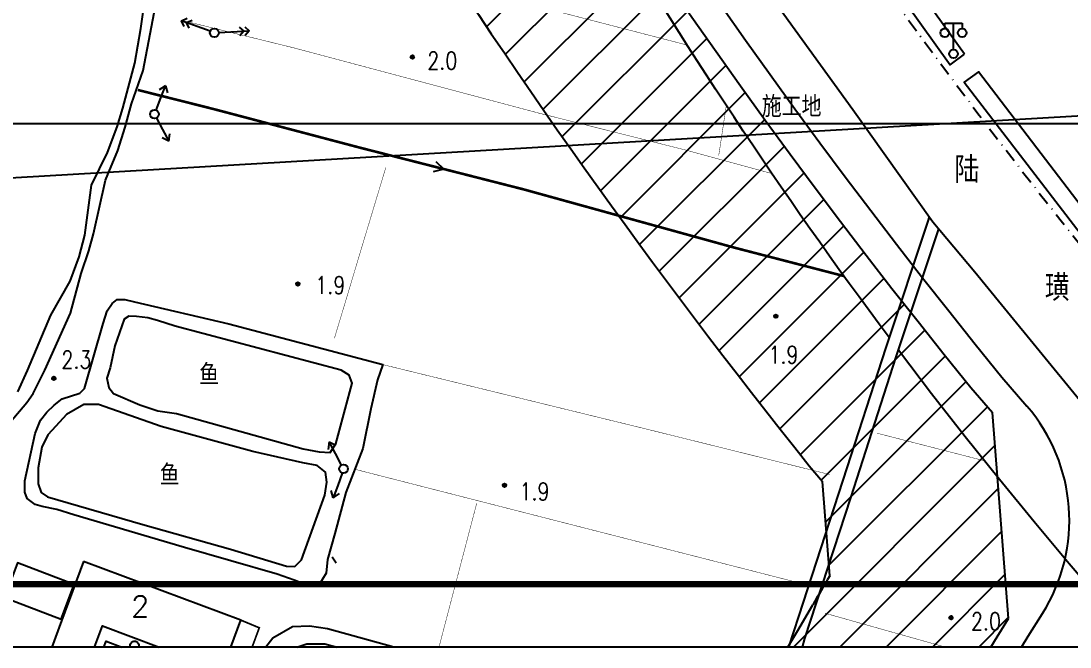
# Model space of a CAD drawing. Header units: millimetres. Extents: x 509011 to 512133, y 3502040 to 3502468.
# Drawn here: x 509182.3 to 509302.3, y 3502040 to 3502111.6 of the extents above; entities that cross this region are included whole.
import ezdxf
from ezdxf.enums import TextEntityAlignment as Align
from ezdxf.xclip import XClip

# ---------------------------------------------------------------- set-up
doc = ezdxf.new("R2010")
doc.units = ezdxf.units.MM
doc.header["$XCLIPFRAME"] = 0
doc.linetypes.add('DASHDOT', pattern=[1, 0.5, -0.25, 0, -0.25])
for name, color, linetype in [('DM-尺寸标注', 251, 'Continuous'), ('dx', 251, 'Continuous'), ('HX-地块线', 253, 'DASHDOT'), ('RD-中线', 253, 'DASHDOT'), ('RD-侧石线', 253, 'Continuous'), ('RD-红线', 253, 'Continuous'), ('TK', 7, 'Continuous'), ('YD-G1', 251, 'Continuous')]:
    doc.layers.add(name, color=color, linetype=linetype)
doc.styles.add('CHART', font='ROMANS.shx', dxfattribs={"height": 2.4, "bigfont": 'hzdx.shx'})
doc.styles.add('GCD', font='ROMANS.shx', dxfattribs={"width": 0.8, "height": 2, "bigfont": 'hzdx.shx'})
doc.styles.add('ROAD30', font='ROMANS.shx', dxfattribs={"height": 3, "bigfont": 'hzdx.shx'})
pattern_1 = [(45, (0, 0), (-2.6516504294, 2.6516504294), [])]

# ---------------------------------------------------------------- blocks, each defined once
blk = doc.blocks.new('gc097')
at = {"layer": 'dx'}
for p, q in [((-1, 2.9), (-1, 3.5)), ((-1, 3.5), (1, 3.5)), ((0, 0.5), (0, 3.5)), ((1, 3.5), (1, 2.9))]:
    blk.add_line(p, q, dxfattribs=at)
for centre in [(-1, 2.4), (1, 2.4), (0, 0)]:
    blk.add_circle(centre, 0.5, dxfattribs=at)
blk = doc.blocks.new('B1021A')
at = {"layer": 'dx'}
for radius in [0.2, 0.15, 0.1, 0.05]:
    blk.add_circle((0, 0), radius, dxfattribs=at)
blk = doc.blocks.new('B439B2')
at = {"layer": 'dx'}
blk.add_circle((0, 0), 0.5, dxfattribs=at)
blk = doc.blocks.new('B831')
at = {"layer": 'dx'}
for p, q in [((-1.1, 0.6), (0, 0)), ((0, 0), (-1.1, -0.6))]:
    blk.add_line(p, q, dxfattribs=at)
blk = doc.blocks.new('B712A3')
at = {"layer": 'dx'}
for p, q in [((0.5, 0), (2, 0)), ((2, 0), (3.5, 0)), ((3.5, 0), (2.8, 0.5)), ((3.5, 0), (2.8, -0.5))]:
    blk.add_line(p, q, dxfattribs=at)
blk = doc.blocks.new('B713')
at = {"layer": 'dx'}
blk.add_circle((0, 0), 0.5, dxfattribs=at)
blk = doc.blocks.new('gc013a')
at = {"layer": 'dx'}
blk.add_line((0.5, 0), (4, 0), dxfattribs=at)
at = {"layer": 'dx', "flags": 128}
for points in [[(2.88, 0.5), (3.38, 0), (2.88, -0.5)], [(3.5, 0.5), (4, 0), (3.5, -0.5)]]:
    blk.add_lwpolyline(points, dxfattribs=at)
blk = doc.blocks.new('gc170')
at = {"layer": 'dx'}
blk.add_circle((0, 0), 0.5, dxfattribs=at)
blk = doc.blocks.new('abcdefghijk')
at = {"layer": 'dx'}
h = blk.add_hatch(dxfattribs=at)
h.set_pattern_fill('ANSI31', color=256, scale=30, style=0)
h.set_pattern_definition(pattern_1)
h.paths.add_polyline_path([(509210.312, 3502360.336), (509195.021, 3502340.496), (509196.322, 3502335.555, 0.0947081), (509311.783, 3502107.838), (509314.23, 3502104.914), (509343.53, 3502103.429, -0.0327637), (509375.127, 3502130.434), (509361.674, 3502151.027), (509396.045, 3502238.141), (509369.502, 3502328.443), (509377.628, 3502365.59), (509365.344, 3502365.59), (509357.123, 3502328.006), (509383.369, 3502238.711), (509350.512, 3502155.431), (509318.652, 3502131.927, -0.0966524)])
at = {"layer": 'YD-G1'}
h = blk.add_hatch(dxfattribs=at)
h.set_pattern_fill('ANSI31', color=256, scale=30, style=0)
h.set_pattern_definition(pattern_1)
h.paths.add_polyline_path([(508668.589, 3502190.464), (508668.589, 3502258.554), (508668.589, 3502258.554), (508900.585, 3502258.554), (508900.585, 3502258.554), (509200.713, 3501964.355), (509200.713, 3501964.355, 0.1040717), (509272.885, 3502044.84), (509272.885, 3502044.84, -0.0028375), (509274.819, 3502048.147), (509274.819, 3502048.147), (509273.979, 3502058.966), (509273.979, 3502058.966), (509272.487, 3502060.762, -0.1156575), (509126.861, 3502365.59), (509126.861, 3502365.59), (509131.62, 3502365.59), (509131.62, 3502365.59), (509151.056, 3502350.306), (509151.056, 3502350.306), (509152.978, 3502342.387, 0.1073312), (509290.96, 3502069.719), (509293.428, 3502066.845), (509293.428, 3502066.845), (509295.256, 3502043.284), (509295.256, 3502043.284, 0.0077479), (509290.205, 3502034.84, -0.1447456), (509174.049, 3501924.505), (509174.049, 3501924.505), (509170.196, 3501934.564, 0.1827118), (509156.091, 3501950.413, -0.156056), (509070.458, 3502037.137, 0.2825101), (508820.75, 3502190.464)])
at = {"layer": 'dx', "elevation": 4.478, "flags": 128}
blk.add_lwpolyline([(509290.23, 3502107.832), (509278.525, 3502124.149), (509272.925, 3502132.279), (509266.565, 3502141.918), (509253.948, 3502161.735), (509244.854, 3502177.67), (509235.953, 3502193.992), (509233.225, 3502198.75), (509232.13, 3502196.867), (509234.183, 3502192.978), (509243.142, 3502176.587), (509252.537, 3502160.693), (509264.957, 3502140.8), (509271.222, 3502131.281), (509276.917, 3502122.928), (509288.596, 3502106.637)], close=True, dxfattribs=at)
at = {"layer": 'dx', "flags": 128}
for points in [[(509225.466, 3502182.588), (509232.301, 3502170.343), (509242.005, 3502154.661), (509255.68, 3502132.847), (509263.009, 3502121.815), (509268.761, 3502113.544), (509277.481, 3502101.526), (509286.627, 3502088.679), (509291.43, 3502082.955), (509294.471, 3502079.197), (509303.43, 3502068.274), (509314.919, 3502054.753), (509330.063, 3502037.959), (509344.286, 3502023.024), (509354.331, 3502013.049), (509368.032, 3502000)], [(509179.539, 3502063.978), (509182.995, 3502068.01), (509183.715, 3502069.018), (509185.047, 3502071.682), (509187.963, 3502078.198), (509189.187, 3502082.734), (509190.087, 3502085.362), (509190.591, 3502087.306), (509191.959, 3502093.426), (509193.399, 3502096.81), (509194.227, 3502099.474), (509194.947, 3502102.174), (509196.279, 3502105.99), (509198.043, 3502115.206)], [(509181.953, 3502069.216), (509183.069, 3502071.664), (509185.733, 3502078), (509187.929, 3502081.888), (509188.973, 3502084.66), (509189.621, 3502087.144), (509190.377, 3502092.868), (509192.213, 3502096.612), (509193.293, 3502099.528), (509193.941, 3502101.652), (509195.345, 3502106.8), (509196.029, 3502110.796), (509196.425, 3502113.712)], [(509376.642, 3502105.005), (509141.655, 3502091.379)], [(509286.211, 3502089.263), (509286.065, 3502088.836), (509281.241, 3502074.292), (509276.309, 3502059.1), (509271.233, 3502043.512), (509267.633, 3502032.496), (509266.481, 3502031.272), (509265.185, 3502030.552), (509263.637, 3502030.48), (509261.333, 3502030.804), (509246.321, 3502034.44), (509225.873, 3502039.768), (509217.377, 3502042.108), (509215.325, 3502042.396), (509213.381, 3502042.324), (509211.113, 3502041.028), (509210.105, 3502039.732), (509208.449, 3502036.636), (509204.633, 3502026.592), (509197.247, 3502000), (509197.247, 3502000)], [(509198.423, 3502000), (509199.311, 3502002.933), (509203.877, 3502019.644), (509207.513, 3502030.624), (509210.645, 3502037.104), (509212.085, 3502038.94), (509213.201, 3502039.804), (509215.001, 3502040.38), (509217.053, 3502040.38), (509221.553, 3502039.228), (509231.345, 3502036.636), (509247.401, 3502032.604), (509261.837, 3502028.896), (509263.205, 3502028.824), (509265.221, 3502028.896), (509266.985, 3502029.544), (509268.425, 3502030.588), (509269.289, 3502031.596), (509271.989, 3502040.992), (509277.281, 3502057.192), (509282.393, 3502073.104), (509287.302, 3502087.875)], [(509218.211, 3502052.987), (509217.363, 3502050.022), (509217.223, 3502048.486), (509216.385, 3502047.091), (509216.385, 3502047.091), (509214.988, 3502047.091), (509213.538, 3502047.65), (509211.624, 3502048.354), (509200.998, 3502051.39), (509188.37, 3502055.152), (509186.412, 3502055.746), (509184.718, 3502056.098), (509183.948, 3502056.34), (509183.024, 3502057.022), (509182.738, 3502057.748), (509182.738, 3502059.046), (509183.926, 3502064.458), (509184.542, 3502065.976), (509185.246, 3502066.878), (509186.104, 3502067.692), (509187.006, 3502068.396), (509189.03, 3502069.078), (509189.558, 3502069.606), (509191.692, 3502077.02), (509192.176, 3502078.472), (509192.748, 3502079.308), (509193.32, 3502079.77), (509194.2, 3502079.77), (509195.3, 3502079.528), (509206.08, 3502076.976), (509223.694, 3502072.33), (509223.101, 3502070.584), (509222.345, 3502067.272), (509221.409, 3502062.736), (509219.459, 3502057.698), (509218.211, 3502052.987)], [(509218.374, 3502049.628), (509217.922, 3502050.301)], [(509189.028, 3502035.485), (509189.965, 3502035.136), (509192.034, 3502040.687), (509204.797, 3502035.929), (509205.321, 3502037.335)]]:
    blk.add_lwpolyline(points, dxfattribs=at)
for points in [[(509281.613, 3502075.414, -0.0571384), (509219.679, 3502181.698)], [(509349.943, 3502000, -0.0463911), (509282.686, 3502073.984)]]:
    blk.add_lwpolyline(points, format="xyb", dxfattribs=at)
for points, const_width in [([(509258.513, 3502108.885), (509241.389, 3502113.316), (509207.261, 3502121.92)], 0.05), ([(509201.645, 3502111.48), (509213.381, 3502108.6), (509241.497, 3502101.112), (509258.237, 3502096.9), (509268.203, 3502094.182)], 0.05), ([(509195.676, 3502103.749), (509204.388, 3502101.553), (509221.164, 3502097.125), (509239.812, 3502092.373), (509263.896, 3502085.713), (509276.437, 3502082.459)], 0.3), ([(509262.125, 3502096.252), (509262.989, 3502101.963)], 0.05), ([(509218.163, 3502075.346), (509224.031, 3502094.858)], 0.05), ([(509223.694, 3502072.33), (509254.529, 3502064.788), (509274.833, 3502059.748)], 0.05), ([(509280.263, 3502064.474), (509292.51, 3502061.324)], 0.05), ([(509272.133, 3502047.148), (509220.489, 3502060.358)], 0.05), ([(509234.441, 3502056.472), (509229.977, 3502039.444)], 0.05), ([(509178.533, 3502045.024), (509178.713, 3502039.696), (509178.389, 3502038.58), (509177.345, 3502035.628), (509203.517, 3502025.872), (509209.565, 3502042.216), (509207.466, 3502043.089)], 0.2), ([(509317.431, 3502032.34), (509308.523, 3502034.81), (509287.967, 3502040.03), (509274.287, 3502043.882)], 0.05)]:
    blk.add_lwpolyline(points, dxfattribs=dict(at, const_width=const_width))
at = {"layer": 'dx', "elevation": 4.181, "flags": 128}
blk.add_lwpolyline([(509388.717, 3502000), (509375.502, 3502012.227), (509364.342, 3502023.081), (509353.169, 3502034.195), (509339.797, 3502047.908), (509324.697, 3502064.986), (509314.491, 3502076.974), (509304.566, 3502089.142), (509291.828, 3502105.834), (509290.214, 3502104.658), (509303.102, 3502087.86), (509312.804, 3502075.866), (509323.251, 3502063.708), (509338.539, 3502046.797), (509351.718, 3502033.009), (509362.899, 3502021.592), (509374.132, 3502010.814), (509385.703, 3502000)], dxfattribs=at)
at = {"layer": 'dx', "flags": 128}
for points in [[(509200.097, 3502066.732), (509214.569, 3502062.7), (509216.405, 3502062.34), (509217.665, 3502062.268), (509218.313, 3502063.276), (509220.185, 3502070.188), (509219.861, 3502071.124), (509218.925, 3502071.7), (509199.953, 3502076.74), (509197.937, 3502077.388), (509196.821, 3502077.676), (509195.525, 3502077.82), (509194.661, 3502077.856), (509194.121, 3502077.532), (509193.041, 3502074.472), (509192.501, 3502071.952), (509192.141, 3502070.764), (509192.357, 3502069.72), (509192.897, 3502069.036), (509195.885, 3502067.74), (509197.973, 3502067.056)], [(509198.333, 3502065.256), (509191.169, 3502067.776), (509189.513, 3502067.776), (509187.533, 3502066.624), (509186.309, 3502065.292), (509185.373, 3502064.284), (509184.689, 3502062.88), (509184.257, 3502060.504), (509184.257, 3502058.704), (509184.617, 3502057.696), (509185.337, 3502057.192), (509196.245, 3502054.024), (509206.289, 3502051.216), (509212.661, 3502049.272), (509213.633, 3502049.236), (509214.389, 3502049.992), (509217.053, 3502057.408), (509217.305, 3502058.884), (509217.125, 3502060.036), (509216.189, 3502060.792), (509214.533, 3502061.08), (509208.845, 3502062.376)], [(509188.397, 3502047.16), (509181.904, 3502049.632), (509180.405, 3502045.696), (509186.898, 3502043.223)], [(509189.477, 3502049.794), (509186.952, 3502043.019), (509184.74, 3502037.083), (509189.028, 3502035.485), (509191.621, 3502042.441), (509205.321, 3502037.335), (509207.466, 3502043.089)]]:
    blk.add_lwpolyline(points, close=True, dxfattribs=at)
at = {"layer": 'HX-地块线', "linetype": 'ByBlock', "ltscale": 0.5}
blk.add_line((509274.819, 3502048.147), (509273.979, 3502058.966), dxfattribs=at)
at = {"layer": 'HX-地块线', "linetype": 'ByBlock', "ltscale": 0.5, "flags": 128}
blk.add_lwpolyline([(509126.861, 3502365.59, 0.1156575), (509272.487, 3502060.762), (509273.979, 3502058.966)], format="xyb", dxfattribs=at)
at = {"layer": 'HX-地块线', "linetype": 'ByBlock', "ltscale": 0.5}
blk.add_lwpolyline([(509200.713, 3501964.355, 0.1040717), (509272.885, 3502044.84)], format="xyb", dxfattribs=at)
blk.add_arc((509565.168, 3501876.09), 337.5, 149.3497, 150, dxfattribs=at)
at = {"layer": 'RD-中线', "ltscale": 3}
blk.add_lwpolyline([(509196.739, 3503435.152), (509150.729, 3502560.517, 0.2386022), (509406.1, 3501982.299), (511122.293, 3500576.043)], format="xyb", dxfattribs=at)
at = {"layer": 'RD-侧石线', "ltscale": 60, "flags": 128}
for points in [[(509153.941, 3502353.253), (509155.96, 3502344.833, 0.1083666), (509294.509, 3502070.904), (509297.371, 3502067.588)], [(509190.539, 3502343.604), (509191.94, 3502338.16, 0.0971838), (509310.849, 3502103.335), (509313.65, 3502100.015)]]:
    blk.add_lwpolyline(points, format="xyb", dxfattribs=at)
at = {"layer": 'RD-侧石线'}
blk.add_lwpolyline([(509299.148, 3502043.851, 0.3299295), (509297.371, 3502067.588, 0.3299295)], format="xyb", dxfattribs=at)
at = {"layer": 'RD-侧石线', "linetype": 'ByBlock', "ltscale": 60, "flags": 128}
blk.add_lwpolyline([(508683.589, 3501890.59), (509045.553, 3501890.59, 0.2679492), (509292.803, 3502033.34, -0.0097602), (509299.148, 3502043.851)], format="xyb", dxfattribs=at)
at = {"layer": 'RD-红线', "ltscale": 60, "flags": 128}
for points in [[(509151.056, 3502350.306), (509152.978, 3502342.387, 0.1073312), (509290.96, 3502069.719), (509293.428, 3502066.845)], [(509195.021, 3502340.496), (509196.322, 3502335.555, 0.0947081), (509311.783, 3502107.838), (509314.23, 3502104.914)]]:
    blk.add_lwpolyline(points, format="xyb", dxfattribs=at)
at = {"layer": 'RD-红线'}
blk.add_lwpolyline([(509295.256, 3502043.284), (509293.428, 3502066.845, 0.3269764)], format="xyb", dxfattribs=at)
at = {"layer": 'RD-红线', "linetype": 'ByBlock', "ltscale": 60, "flags": 128}
blk.add_lwpolyline([(508688.589, 3501893.59), (509045.553, 3501893.59, 0.2679492), (509290.205, 3502034.84, -0.0077479), (509295.256, 3502043.284)], format="xyb", dxfattribs=at)
at = {"layer": 'dx'}
for name, p, rotation in [('gc013a', (509204.428, 3502110.286), 159.7740707843538), ('gc013a', (509204.428, 3502110.286), 3.100334539468081), ('B712A3', (509197.571, 3502100.978), 68.7103754523292), ('B712A3', (509197.571, 3502100.978), 298.0699284179274), ('B831', (509230.674, 3502094.702), 345.703795600145), ('B712A3', (509219.213, 3502060.396), 118.0699284179274), ('B712A3', (509219.213, 3502060.396), 250.2344593684591)]:
    blk.add_blockref(name, p, dxfattribs=dict(at, rotation=rotation))
for name, p in [('gc097', (509288.974, 3502107.885, 4.894)), ('gc170', (509204.428, 3502110.286)), ('B1021A', (509227.081, 3502107.523)), ('B713', (509197.571, 3502100.978)), ('B1021A', (509213.981, 3502081.557)), ('B1021A', (509268.661, 3502077.86)), ('B1021A', (509186.072, 3502070.749)), ('B713', (509219.213, 3502060.396)), ('B1021A', (509237.619, 3502058.519)), ('B1021A', (509288.701, 3502043.384)), ('B439B2', (509195.299, 3502040.196))]:
    blk.add_blockref(name, p, dxfattribs=at)
at = {"layer": 'dx', "style": 'GCD', "width": 0.8}
for s, p in [('2.0', (509228.79, 3502106.1)), ('1.9', (509215.975, 3502080.42)), ('1.9', (509267.806, 3502072.456)), ('2.3', (509186.926, 3502071.887)), ('1.9', (509239.327, 3502056.812)), ('2.0', (509290.979, 3502041.962))]:
    blk.add_text(s, height=2, dxfattribs=at).set_placement(p)
at = {"layer": 'dx', "style": 'CHART'}
blk.add_text('施工地', height=2.4, dxfattribs=at).set_placement((509270.465, 3502101.973), align=Align.MIDDLE)
at = {"layer": 'dx'}
for s, height, style, p in [('陆', 3, 'ROAD30', (509289.076, 3502093.116)), ('璜', 3, 'ROAD30', (509299.425, 3502079.616)), ('鱼', 2.4, 'CHART', (509202.688, 3502069.98)), ('鱼', 2.4, 'CHART', (509198.178, 3502058.492)), ('2', 2.4, 'CHART', (509194.923, 3502043.49))]:
    blk.add_text(s, height=height, dxfattribs=dict(at, style=style)).set_placement(p)

msp = doc.modelspace()

# ---------------------------------------------------------------- linework, layer by layer
at = {"color": 0}
msp.add_lwpolyline([(509011.37, 3502467.7), (509616.17, 3502467.7), (509616.17, 3502040.02), (509011.37, 3502040.02)], close=True, dxfattribs=at)
at = {"color": 0, "const_width": 0.72}
msp.add_lwpolyline([(509018.57, 3502460.5), (509018.57, 3502047.22), (509608.97, 3502047.22), (509608.97, 3502460.5)], close=True, dxfattribs=at)
at = {"layer": 'TK', "const_width": 0.22}
msp.add_lwpolyline([(509075.13, 3502099.89), (509537.13, 3502099.89), (509537.13, 3502426.59), (509075.13, 3502426.59)], close=True, dxfattribs=at)

# ---------------------------------------------------------------- block references
at = {"layer": 'DM-尺寸标注'}
ref = msp.add_blockref('abcdefghijk', (0, 0), dxfattribs=at)
XClip(ref).set_block_clipping_path([(509011.373598366, 3502040.0176700689), (509616.1735983659, 3502467.6976700691)])

doc.saveas('drawing.dxf')
